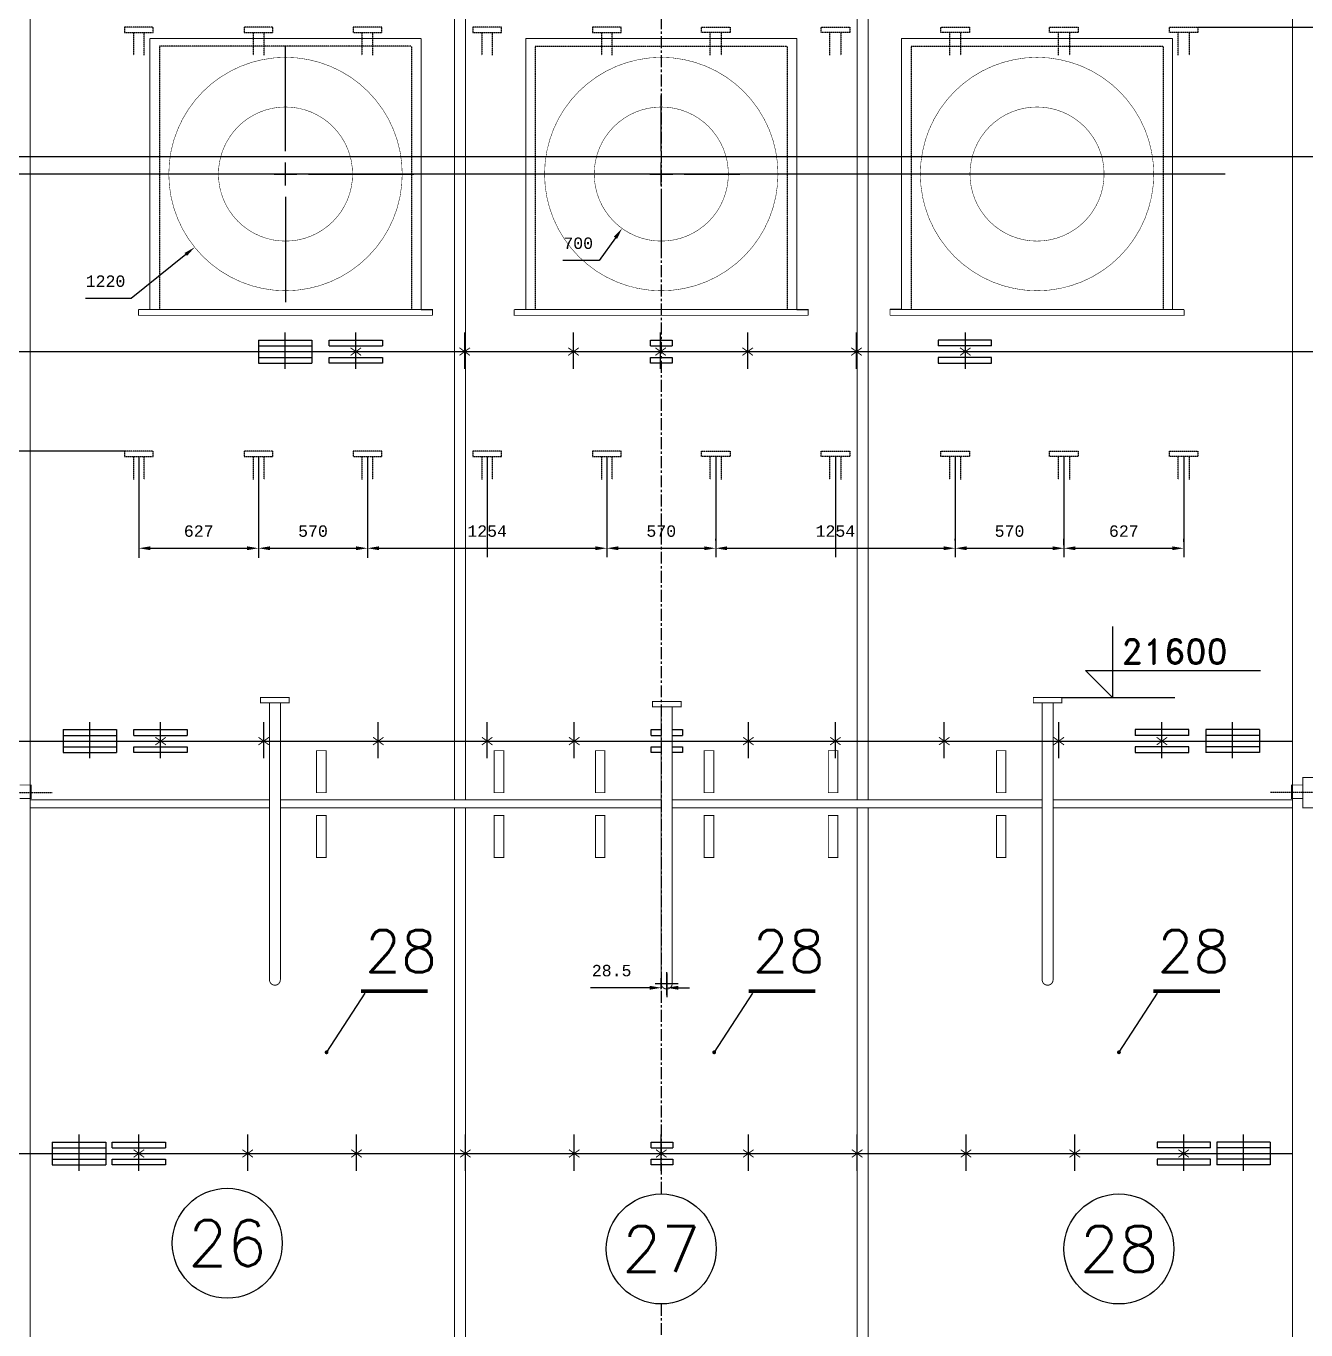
# Model space of a CAD drawing. Extents: x 13210 to 94108, y -7390 to 36310.
# Drawn here: x 23516 to 30219, y 18316 to 25145 of the extents above; entities that cross this region are included whole.
import ezdxf
from ezdxf.enums import TextEntityAlignment as Align

# ---------------------------------------------------------------- set-up
doc = ezdxf.new("R2010")
doc.units = 0
doc.header["$MEASUREMENT"] = 0
doc.header["$PDMODE"] = 3
doc.linetypes.add('CENTERX2', pattern=[100, 62.5, -12.5, 12.5, -12.5])
doc.linetypes.add('DASHEDX2', pattern=[1.5, 1, -0.5])
doc.layers.get('0').update_dxf_attribs({"linetype": 'CONTINUOUS'})
doc.layers.get('DEFPOINTS').update_dxf_attribs({"linetype": 'CONTINUOUS'})
for name, color, linetype in [('LINIE', 7, 'DASHEDX2'), ('NUMERY-KOL', 4, 'CONTINUOUS'), ('NUMERY-ODN', 2, 'CONTINUOUS'), ('PRZEKROJE', 4, 'CONTINUOUS'), ('ROZWINIECIE', 3, 'CONTINUOUS'), ('SZCZEGOLY', 2, 'CONTINUOUS'), ('WYMIAR1', 7, 'CONTINUOUS')]:
    doc.layers.add(name, color=color, linetype=linetype)
doc.styles.add('MONOTXT', font='monotxt')
doc.styles.add('ROMAND', font='romand')
doc.styles.add('ROMANS', font='romans')
doc.styles.get("Standard").update_dxf_attribs({"font": 'romans.shx'})
doc.dimstyles.new('KWA', dxfattribs={"dimscale": 20, "dimtxt": 3, "dimasz": 3, "dimexe": 2.5, "dimexo": 2.5, "dimgap": 1.5, "dimtad": 0, "dimtih": 1, "dimtoh": 1, "dimdsep": 46, "dimtxsty": 'Standard', "dimcen": -3, "dimdle": 1.25, "dimadec": 0, "dimazin": 0, "dimtfac": 0.75, "dimtofl": 0, "dimtmove": 2, "dimatfit": 3, "dimfxl": 0, "dimtvp": 1.5, "dimtolj": 1, "dimtzin": 12, "dimarcsym": 0})

# ---------------------------------------------------------------- blocks, each defined once
blk = doc.blocks.new('X')
at = {"linetype": 'Continuous', "const_width": 5}
for points in [[(27.5, 20), (-27.5, -20)], [(-27.5, 20), (27.5, -20)]]:
    blk.add_lwpolyline(points, dxfattribs=at)
blk = doc.blocks.new('*D246')
at = {"color": 0, "linetype": 'ByBlock'}
for p, q in [((24875, 24490), (24875, 25041.2)), ((24875, 24310), (24875, 24430)), ((24755, 24370), (24203.8, 24370)), ((24815, 24370), (24935, 24370)), ((24995, 24370), (25546.2, 24370)), ((24875, 24250), (24875, 23698.8)), ((24352.4, 23948.8), (24067.4, 23719)), ((24067.4, 23719), (23827.4, 23719))]:
    blk.add_line(p, q, dxfattribs=at)
blk.add_solid([(24358.7, 23941), (24346.1, 23956.5), (24399.1, 23986.4)], dxfattribs=at)
at = {"layer": 'DEFPOINTS', "color": 0, "linetype": 'ByBlock'}
for p in [(25350.9, 24753.6), (24399.1, 23986.4)]:
    blk.add_point(p, dxfattribs=at)
at = {"color": 0, "linetype": 'ByBlock', "style": 'MONOTXT'}
blk.add_text('1220', height=60, dxfattribs=at).set_placement((23932.4, 23809), align=Align.MIDDLE_CENTER)
blk = doc.blocks.new('*D245')
at = {"color": 0, "linetype": 'ByBlock'}
for p, q in [((26843, 24490), (26843, 24781.2)), ((26843, 24310), (26843, 24430)), ((26723, 24370), (26431.8, 24370)), ((26783, 24370), (26903, 24370)), ((26963, 24370), (27254.2, 24370)), ((26843, 24250), (26843, 23958.8)), ((26603, 24036.1), (26517.8, 23917.6)), ((26517.8, 23917.6), (26327.8, 23917.6))]:
    blk.add_line(p, q, dxfattribs=at)
blk.add_solid([(26611.1, 24030.2), (26594.9, 24041.9), (26638, 24084.8)], dxfattribs=at)
at = {"layer": 'DEFPOINTS', "color": 0, "linetype": 'ByBlock'}
for p in [(27048, 24655.2), (26638, 24084.8)]:
    blk.add_point(p, dxfattribs=at)
at = {"color": 0, "linetype": 'ByBlock', "style": 'MONOTXT'}
blk.add_text('700', height=60, dxfattribs=at).set_placement((26407.8, 24007.6), align=Align.MIDDLE_CENTER)
blk = doc.blocks.new('POZ')
for p, q in [((0, 186), (0, 0)), ((0, 0), (-71, 71)), ((-71, 71), (387, 71))]:
    blk.add_line(p, q)
at = {"style": 'ROMAND', "flags": 4}
blk.add_attdef('POZIOM', (23, 88), '', height=65, dxfattribs=at)
blk = doc.blocks.new('*D244')
at = {"color": 0, "linetype": 'ByBlock'}
for p, q in [((24107, 22420), (24107, 22360)), ((24167, 22410), (24674, 22410)), ((24734, 22439), (24734, 22360))]:
    blk.add_line(p, q, dxfattribs=at)
for points in [[(24167, 22420), (24167, 22400), (24107, 22410)], [(24674, 22420), (24674, 22400), (24734, 22410)]]:
    blk.add_solid(points, dxfattribs=at)
at = {"layer": 'DEFPOINTS', "color": 0, "linetype": 'ByBlock'}
for p in [(24107, 22470), (24734, 22489), (24734, 22410)]:
    blk.add_point(p, dxfattribs=at)
at = {"color": 0, "linetype": 'ByBlock', "style": 'MONOTXT'}
blk.add_text('627', height=60, dxfattribs=at).set_placement((24420.5, 22500), align=Align.MIDDLE_CENTER)
blk = doc.blocks.new('*D243')
at = {"color": 0, "linetype": 'ByBlock'}
for p, q in [((24734, 22439), (24734, 22360)), ((24794, 22410), (25244, 22410)), ((25304, 22386), (25304, 22360))]:
    blk.add_line(p, q, dxfattribs=at)
for points in [[(24794, 22420), (24794, 22400), (24734, 22410)], [(25244, 22420), (25244, 22400), (25304, 22410)]]:
    blk.add_solid(points, dxfattribs=at)
at = {"layer": 'DEFPOINTS', "color": 0, "linetype": 'ByBlock'}
for p in [(24734, 22489), (25304, 22436), (25304, 22410)]:
    blk.add_point(p, dxfattribs=at)
at = {"color": 0, "linetype": 'ByBlock', "style": 'MONOTXT'}
blk.add_text('570', height=60, dxfattribs=at).set_placement((25019, 22500), align=Align.MIDDLE_CENTER)
blk = doc.blocks.new('*D242')
at = {"color": 0, "linetype": 'ByBlock'}
for p, q in [((25364, 22410), (26498, 22410)), ((26558, 22460), (26558, 22460)), ((25304, 22386), (25304, 22360))]:
    blk.add_line(p, q, dxfattribs=at)
for points in [[(25364, 22420), (25364, 22400), (25304, 22410)], [(26498, 22420), (26498, 22400), (26558, 22410)]]:
    blk.add_solid(points, dxfattribs=at)
at = {"layer": 'DEFPOINTS', "color": 0, "linetype": 'ByBlock'}
for p in [(25304, 22436), (26558, 22410), (26558, 22410)]:
    blk.add_point(p, dxfattribs=at)
at = {"color": 0, "linetype": 'ByBlock', "style": 'MONOTXT'}
blk.add_text('1254', height=60, dxfattribs=at).set_placement((25931, 22500), align=Align.MIDDLE_CENTER)
blk = doc.blocks.new('*D241')
at = {"color": 0, "linetype": 'ByBlock'}
for p, q in [((26558, 22460), (26558, 22460)), ((26618, 22410), (27068, 22410)), ((27128, 22451), (27128, 22460))]:
    blk.add_line(p, q, dxfattribs=at)
for points in [[(26618, 22420), (26618, 22400), (26558, 22410)], [(27068, 22420), (27068, 22400), (27128, 22410)]]:
    blk.add_solid(points, dxfattribs=at)
at = {"layer": 'DEFPOINTS', "color": 0, "linetype": 'ByBlock'}
for p in [(26558, 22410), (27128, 22410), (27128, 22401)]:
    blk.add_point(p, dxfattribs=at)
at = {"color": 0, "linetype": 'ByBlock', "style": 'MONOTXT'}
blk.add_text('570', height=60, dxfattribs=at).set_placement((26843, 22500), align=Align.MIDDLE_CENTER)
blk = doc.blocks.new('*D240')
at = {"color": 0, "linetype": 'ByBlock'}
for p, q in [((27128, 22451), (27128, 22460)), ((27188, 22410), (28322, 22410)), ((28382, 22451), (28382, 22460))]:
    blk.add_line(p, q, dxfattribs=at)
for points in [[(27188, 22420), (27188, 22400), (27128, 22410)], [(28322, 22420), (28322, 22400), (28382, 22410)]]:
    blk.add_solid(points, dxfattribs=at)
at = {"layer": 'DEFPOINTS', "color": 0, "linetype": 'ByBlock'}
for p in [(27128, 22401), (28382, 22410), (28382, 22401)]:
    blk.add_point(p, dxfattribs=at)
at = {"color": 0, "linetype": 'ByBlock', "style": 'MONOTXT'}
blk.add_text('1254', height=60, dxfattribs=at).set_placement((27755, 22500), align=Align.MIDDLE_CENTER)
blk = doc.blocks.new('*D239')
at = {"color": 0, "linetype": 'ByBlock'}
for p, q in [((28382, 22451), (28382, 22460)), ((28442, 22410), (28892, 22410)), ((28952, 22426), (28952, 22460))]:
    blk.add_line(p, q, dxfattribs=at)
for points in [[(28442, 22420), (28442, 22400), (28382, 22410)], [(28892, 22420), (28892, 22400), (28952, 22410)]]:
    blk.add_solid(points, dxfattribs=at)
at = {"layer": 'DEFPOINTS', "color": 0, "linetype": 'ByBlock'}
for p in [(28382, 22401), (28952, 22410), (28952, 22376)]:
    blk.add_point(p, dxfattribs=at)
at = {"color": 0, "linetype": 'ByBlock', "style": 'MONOTXT'}
blk.add_text('570', height=60, dxfattribs=at).set_placement((28667, 22500), align=Align.MIDDLE_CENTER)
blk = doc.blocks.new('*D238')
at = {"color": 0, "linetype": 'ByBlock'}
for p, q in [((28952, 22426), (28952, 22460)), ((29012, 22410), (29519, 22410)), ((29579, 22443), (29579, 22460))]:
    blk.add_line(p, q, dxfattribs=at)
for points in [[(29012, 22420), (29012, 22400), (28952, 22410)], [(29519, 22420), (29519, 22400), (29579, 22410)]]:
    blk.add_solid(points, dxfattribs=at)
at = {"layer": 'DEFPOINTS', "color": 0, "linetype": 'ByBlock'}
for p in [(29579, 22410), (28952, 22376), (29579, 22393)]:
    blk.add_point(p, dxfattribs=at)
at = {"color": 0, "linetype": 'ByBlock', "style": 'MONOTXT'}
blk.add_text('627', height=60, dxfattribs=at).set_placement((29265.5, 22500), align=Align.MIDDLE_CENTER)
blk = doc.blocks.new('*D237')
at = {"color": 0, "linetype": 'ByBlock'}
for p, q in [((26843, 20101), (26843, 20158)), ((26871.5, 20183), (26871.5, 20058)), ((26723, 20108), (26473, 20108)), ((26783, 20108), (26723, 20108)), ((26931.5, 20108), (26991.5, 20108))]:
    blk.add_line(p, q, dxfattribs=at)
for points in [[(26783, 20118), (26783, 20098), (26843, 20108)], [(26931.5, 20118), (26931.5, 20098), (26871.5, 20108)]]:
    blk.add_solid(points, dxfattribs=at)
at = {"layer": 'DEFPOINTS', "color": 0, "linetype": 'ByBlock'}
for p in [(26871.5, 20233), (26843, 20108), (26843, 20051)]:
    blk.add_point(p, dxfattribs=at)
at = {"color": 0, "linetype": 'ByBlock', "style": 'MONOTXT'}
blk.add_text('28.5', height=60, dxfattribs=at).set_placement((26583, 20198), align=Align.MIDDLE_CENTER)

msp = doc.modelspace()

# ---------------------------------------------------------------- linework, layer by layer
at = {"layer": 'LINIE', "linetype": 'CENTERX2'}
for p, q in [((26843, 32391.88801), (26843, 19028)), ((26843, 18452), (26843, 12288))]:
    msp.add_line(p, q, dxfattribs=at)
at = {"layer": 'LINIE', "linetype": 'DASHEDX2'}
for p, q in [((24215, 25040), (24215, 23660)), ((25535, 25040), (24215, 25040)), ((25535, 25040), (25535, 23660)), ((26183, 25040), (27503, 25040)), ((26183, 25040), (26183, 23660)), ((27503, 25040), (27503, 23660)), ((28151, 25040), (28151, 23660)), ((28151, 25040), (29471, 25040)), ((29471, 25040), (29471, 23660)), ((29471, 25040), (29471, 23660))]:
    msp.add_line(p, q, dxfattribs=at)
at = {"layer": 'LINIE', "linetype": 'Continuous'}
for p, q in [((31420, 24460), (14218, 24460)), ((22429, 23440), (30463, 23440)), ((16871, 21400), (30149, 21400)), ((14198, 19240), (30149, 19240))]:
    msp.add_line(p, q, dxfattribs=at)
at = {"layer": 'NUMERY-KOL'}
for centre in [(24570, 18770), (26843, 18740), (29240, 18740)]:
    msp.add_circle(centre, 288, dxfattribs=at)
at = {"layer": 'NUMERY-ODN'}
for p, q in [((25290, 20080), (25090, 19770)), ((27320, 20080), (27120, 19770)), ((29440, 20080), (29240, 19770))]:
    msp.add_line(p, q, dxfattribs=at)
at = {"layer": 'NUMERY-ODN', "const_width": 20}
for points in [[(25270, 20090), (25620, 20090), (25600, 20090)], [(27300, 20090), (27650, 20090), (27630, 20090)], [(29420, 20090), (29770, 20090), (29750, 20090)]]:
    msp.add_lwpolyline(points, dxfattribs=at)
at = {"layer": 'NUMERY-ODN', "const_width": 10}
for points in [[(25085, 19770, 1), (25095, 19770, 1)], [(27115, 19770, 1), (27125, 19770, 1)], [(29235, 19770, 1), (29245, 19770, 1)]]:
    msp.add_lwpolyline(points, format="xyb", close=True, dxfattribs=at)
at = {"layer": 'PRZEKROJE', "linetype": 'Continuous'}
for p, q in [((24873, 23350), (24873, 23540)), ((25243.5, 23350), (25243.5, 23540)), ((25813.5, 23350), (25813.5, 23540)), ((26383.5, 23350), (26383.5, 23540)), ((26839.5, 23350), (26839.5, 23540)), ((27295.5, 23350), (27295.5, 23540)), ((27865.5, 23350), (27865.5, 23540)), ((28435.5, 23350), (28435.5, 23540)), ((23850.5, 21310), (23850.5, 21500)), ((24221, 21310), (24221, 21500)), ((24761, 21310), (24761, 21500)), ((25361, 21310), (25361, 21500)), ((25931, 21310), (25931, 21500)), ((26387, 21310), (26387, 21500)), ((27299, 21310), (27299, 21500)), ((27755, 21310), (27755, 21500)), ((28325, 21310), (28325, 21500)), ((28925, 21310), (28925, 21500)), ((29465, 21310), (29465, 21500)), ((29835.5, 21310), (29835.5, 21500)), ((23793.5, 19150), (23793.5, 19340)), ((24107, 19150), (24107, 19340)), ((24677, 19150), (24677, 19340)), ((25247, 19150), (25247, 19340)), ((25817, 19150), (25817, 19340)), ((26387, 19150), (26387, 19340)), ((26843, 19150), (26843, 19340)), ((27299, 19150), (27299, 19340)), ((27869, 19150), (27869, 19340)), ((28439, 19150), (28439, 19340)), ((29009, 19150), (29009, 19340)), ((29579, 19150), (29579, 19340)), ((29579, 19150), (29579, 19340)), ((29892.5, 19150), (29892.5, 19340)), ((29892.5, 19150), (29892.5, 19340))]:
    msp.add_line(p, q, dxfattribs=at)
at = {"layer": 'ROZWINIECIE', "linetype": 'DASHEDX2'}
for p, q in [((24182, 25140), (24032, 25140)), ((24032, 25140), (24032, 25111.91673)), ((24182, 25111.91673), (24182, 25140)), ((24659, 25140), (24659, 25111.91673)), ((24809, 25140), (24659, 25140)), ((24809, 25111.91673), (24809, 25140)), ((25379, 25140), (25229, 25140)), ((25229, 25140), (25229, 25111.91673)), ((25379, 25111.91673), (25379, 25140)), ((25856, 25140), (25856, 25111.91673)), ((26006, 25140), (25856, 25140)), ((26006, 25111.91673), (26006, 25140)), ((26633, 25140), (26483, 25140)), ((26483, 25140), (26483, 25111.91673)), ((26633, 25111.91673), (26633, 25140)), ((27053, 25140), (27203, 25140)), ((27053, 25111.91673), (27053, 25140)), ((27203, 25140), (27203, 25111.91673)), ((27680, 25111.91673), (27680, 25140)), ((27680, 25140), (27830, 25140)), ((27830, 25140), (27830, 25111.91673)), ((28307, 25140), (28457, 25140)), ((28307, 25111.91673), (28307, 25140)), ((28457, 25140), (28457, 25111.91673)), ((28877, 25111.91673), (28877, 25140)), ((28877, 25140), (29027, 25140)), ((29027, 25140), (29027, 25111.91673)), ((29504, 25140), (29654, 25140)), ((29504, 25111.91673), (29504, 25140)), ((29654, 25140), (29654, 25111.91673)), ((24032, 25111.91673), (24182, 25111.91673)), ((24078.5, 25111.91673), (24078.5, 24991.91673)), ((24135.5, 24991.91673), (24135.5, 25111.91673)), ((24659, 25111.91673), (24809, 25111.91673)), ((24705.5, 25111.91673), (24705.5, 24991.91673)), ((24762.5, 24991.91673), (24762.5, 25111.91673)), ((25229, 25111.91673), (25379, 25111.91673)), ((25275.5, 25111.91673), (25275.5, 24991.91673)), ((25332.5, 24991.91673), (25332.5, 25111.91673)), ((25856, 25111.91673), (26006, 25111.91673)), ((25902.5, 25111.91673), (25902.5, 24991.91673)), ((25959.5, 24991.91673), (25959.5, 25111.91673)), ((26483, 25111.91673), (26633, 25111.91673)), ((26529.5, 25111.91673), (26529.5, 24991.91673)), ((26586.5, 24991.91673), (26586.5, 25111.91673)), ((27203, 25111.91673), (27053, 25111.91673)), ((27099.5, 24991.91673), (27099.5, 25111.91673)), ((27156.5, 25111.91673), (27156.5, 24991.91673)), ((27830, 25111.91673), (27680, 25111.91673)), ((27726.5, 24991.91673), (27726.5, 25111.91673)), ((27783.5, 25111.91673), (27783.5, 24991.91673)), ((28457, 25111.91673), (28307, 25111.91673)), ((28353.5, 24991.91673), (28353.5, 25111.91673)), ((28410.5, 25111.91673), (28410.5, 24991.91673)), ((29027, 25111.91673), (28877, 25111.91673)), ((28923.5, 24991.91673), (28923.5, 25111.91673)), ((28980.5, 25111.91673), (28980.5, 24991.91673)), ((29654, 25111.91673), (29504, 25111.91673)), ((29550.5, 24991.91673), (29550.5, 25111.91673)), ((29607.5, 25111.91673), (29607.5, 24991.91673)), ((24032, 22918), (24032, 22889.91673)), ((24182, 22918), (24032, 22918)), ((24032, 22889.91673), (24182, 22889.91673)), ((24078.5, 22889.91673), (24078.5, 22769.91673)), ((24135.5, 22769.91673), (24135.5, 22889.91673)), ((24182, 22889.91673), (24182, 22918)), ((24809, 22918), (24659, 22918)), ((24659, 22918), (24659, 22889.91673)), ((24659, 22889.91673), (24809, 22889.91673)), ((24705.5, 22889.91673), (24705.5, 22769.91673)), ((24762.5, 22769.91673), (24762.5, 22889.91673)), ((24809, 22889.91673), (24809, 22918)), ((25229, 22918), (25229, 22889.91673)), ((25379, 22918), (25229, 22918)), ((25229, 22889.91673), (25379, 22889.91673)), ((25275.5, 22889.91673), (25275.5, 22769.91673)), ((25332.5, 22769.91673), (25332.5, 22889.91673)), ((25379, 22889.91673), (25379, 22918)), ((26006, 22918), (25856, 22918)), ((25856, 22918), (25856, 22889.91673)), ((25856, 22889.91673), (26006, 22889.91673)), ((25902.5, 22889.91673), (25902.5, 22769.91673)), ((25959.5, 22769.91673), (25959.5, 22889.91673)), ((26006, 22889.91673), (26006, 22918)), ((26483, 22918), (26483, 22889.91673)), ((26633, 22918), (26483, 22918)), ((26483, 22889.91673), (26633, 22889.91673)), ((26529.5, 22889.91673), (26529.5, 22769.91673)), ((26586.5, 22769.91673), (26586.5, 22889.91673)), ((26633, 22889.91673), (26633, 22918)), ((27053, 22889.91673), (27053, 22918)), ((27053, 22918), (27203, 22918)), ((27203, 22889.91673), (27053, 22889.91673)), ((27099.5, 22769.91673), (27099.5, 22889.91673)), ((27156.5, 22889.91673), (27156.5, 22769.91673)), ((27203, 22918), (27203, 22889.91673)), ((27680, 22918), (27830, 22918)), ((27680, 22889.91673), (27680, 22918)), ((27830, 22889.91673), (27680, 22889.91673)), ((27726.5, 22769.91673), (27726.5, 22889.91673)), ((27783.5, 22889.91673), (27783.5, 22769.91673)), ((27830, 22918), (27830, 22889.91673)), ((28307, 22889.91673), (28307, 22918)), ((28307, 22918), (28457, 22918)), ((28457, 22889.91673), (28307, 22889.91673)), ((28353.5, 22769.91673), (28353.5, 22889.91673)), ((28410.5, 22889.91673), (28410.5, 22769.91673)), ((28457, 22918), (28457, 22889.91673)), ((28877, 22918), (29027, 22918)), ((28877, 22889.91673), (28877, 22918)), ((29027, 22889.91673), (28877, 22889.91673)), ((28923.5, 22769.91673), (28923.5, 22889.91673)), ((28980.5, 22889.91673), (28980.5, 22769.91673)), ((29027, 22918), (29027, 22889.91673)), ((29504, 22889.91673), (29504, 22918)), ((29504, 22918), (29654, 22918)), ((29654, 22889.91673), (29504, 22889.91673)), ((29550.5, 22769.91673), (29550.5, 22889.91673)), ((29607.5, 22889.91673), (29607.5, 22769.91673)), ((29654, 22918), (29654, 22889.91673)), ((22203, 21130), (23653, 21130)), ((31483, 21130), (30033, 21130))]:
    msp.add_line(p, q, dxfattribs=at)
at = {"layer": 'ROZWINIECIE'}
for p, q in [((25585, 23660), (25645, 23660)), ((27553, 23660), (27613, 23660)), ((28101, 23660), (28041, 23660))]:
    msp.add_line(p, q, dxfattribs=at)
at = {"layer": 'ROZWINIECIE', "linetype": 'Continuous'}
for p, q in [((24733, 23500), (24733, 23380)), ((24733, 23500), (25013, 23500)), ((25013, 23500), (25013, 23380)), ((25103, 23470), (25103, 23500)), ((25103, 23500), (25383, 23500)), ((25383, 23500), (25383, 23470)), ((26786, 23500), (26900, 23500)), ((26786, 23470), (26786, 23500)), ((26900, 23500), (26900, 23470)), ((28293, 23500), (28293, 23470)), ((28573, 23500), (28293, 23500)), ((28573, 23470), (28573, 23500)), ((24733, 23470), (25013, 23470)), ((25103, 23470), (25383, 23470)), ((26786, 23470), (26900, 23470)), ((28573, 23470), (28293, 23470)), ((24733, 23410), (25013, 23410)), ((24733, 23380), (25013, 23380)), ((25103, 23380), (25103, 23410)), ((25103, 23410), (25383, 23410)), ((25383, 23380), (25103, 23380)), ((25383, 23410), (25383, 23380)), ((26786, 23410), (26900, 23410)), ((26786, 23380), (26786, 23410)), ((26900, 23380), (26786, 23380)), ((26900, 23410), (26900, 23380)), ((28573, 23410), (28293, 23410)), ((28293, 23410), (28293, 23380)), ((28293, 23380), (28573, 23380)), ((28573, 23380), (28573, 23410)), ((23710.5, 21460), (23990.5, 21460)), ((23710.5, 21460), (23710.5, 21340)), ((23990.5, 21460), (23990.5, 21340)), ((24080.5, 21460), (24360.5, 21460)), ((24080.5, 21430), (24080.5, 21460)), ((24360.5, 21460), (24360.5, 21430)), ((26789.5, 21430), (26789.5, 21460)), ((26789.5, 21460), (26843, 21460)), ((26900, 21460), (26953.5, 21460)), ((26953.5, 21460), (26953.5, 21430)), ((29605.5, 21460), (29325.5, 21460)), ((29325.5, 21460), (29325.5, 21430)), ((29605.5, 21430), (29605.5, 21460)), ((29695.5, 21460), (29695.5, 21340)), ((29975.5, 21460), (29695.5, 21460)), ((29975.5, 21460), (29975.5, 21340)), ((23710.5, 21430), (23990.5, 21430)), ((24080.5, 21430), (24360.5, 21430)), ((26789.5, 21430), (26843, 21430)), ((26900, 21430), (26953.5, 21430)), ((29605.5, 21430), (29325.5, 21430)), ((29975.5, 21430), (29695.5, 21430)), ((23710.5, 21370), (23990.5, 21370)), ((23710.5, 21340), (23990.5, 21340)), ((24080.5, 21370), (24360.5, 21370)), ((24080.5, 21340), (24080.5, 21370)), ((24360.5, 21340), (24080.5, 21340)), ((24360.5, 21370), (24360.5, 21340)), ((26789.5, 21340), (26789.5, 21370)), ((26789.5, 21370), (26843, 21370)), ((26843, 21340), (26789.5, 21340)), ((26900, 21370), (26953.5, 21370)), ((26953.5, 21340), (26900, 21340)), ((26953.5, 21370), (26953.5, 21340)), ((29325.5, 21370), (29325.5, 21340)), ((29605.5, 21370), (29325.5, 21370)), ((29325.5, 21340), (29605.5, 21340)), ((29605.5, 21340), (29605.5, 21370)), ((29975.5, 21370), (29695.5, 21370)), ((29975.5, 21340), (29695.5, 21340)), ((23653.5, 19300), (23653.5, 19180)), ((23653.5, 19300), (23933.5, 19300)), ((23653.5, 19270), (23933.5, 19270)), ((23933.5, 19300), (23933.5, 19180)), ((23966.5, 19270), (23966.5, 19300)), ((23966.5, 19300), (24246.5, 19300)), ((23966.5, 19270), (24246.5, 19270)), ((24246.5, 19300), (24246.5, 19270)), ((26789.5, 19300), (26903.5, 19300)), ((26789.5, 19270), (26789.5, 19300)), ((26789.5, 19270), (26903.5, 19270)), ((26903.5, 19300), (26903.5, 19270)), ((29439.5, 19300), (29439.5, 19270)), ((29719.5, 19300), (29439.5, 19300)), ((29439.5, 19300), (29439.5, 19270)), ((29719.5, 19300), (29439.5, 19300)), ((29719.5, 19270), (29439.5, 19270)), ((29719.5, 19270), (29439.5, 19270)), ((29719.5, 19270), (29719.5, 19300)), ((29719.5, 19270), (29719.5, 19300)), ((30032.5, 19300), (29752.5, 19300)), ((29752.5, 19300), (29752.5, 19180)), ((30032.5, 19300), (29752.5, 19300)), ((29752.5, 19300), (29752.5, 19180)), ((30032.5, 19270), (29752.5, 19270)), ((30032.5, 19270), (29752.5, 19270)), ((30032.5, 19300), (30032.5, 19180)), ((30032.5, 19300), (30032.5, 19180)), ((23653.5, 19210), (23933.5, 19210)), ((23966.5, 19180), (23966.5, 19210)), ((23966.5, 19210), (24246.5, 19210)), ((24246.5, 19210), (24246.5, 19180)), ((26789.5, 19210), (26903.5, 19210)), ((26789.5, 19180), (26789.5, 19210)), ((26903.5, 19210), (26903.5, 19180)), ((29719.5, 19210), (29439.5, 19210)), ((29439.5, 19210), (29439.5, 19180)), ((29719.5, 19210), (29439.5, 19210)), ((29439.5, 19210), (29439.5, 19180)), ((29719.5, 19180), (29719.5, 19210)), ((29719.5, 19180), (29719.5, 19210)), ((30032.5, 19210), (29752.5, 19210)), ((30032.5, 19210), (29752.5, 19210)), ((23653.5, 19180), (23933.5, 19180)), ((24246.5, 19180), (23966.5, 19180)), ((26903.5, 19180), (26789.5, 19180)), ((29439.5, 19180), (29719.5, 19180)), ((29439.5, 19180), (29719.5, 19180)), ((30032.5, 19180), (29752.5, 19180)), ((30032.5, 19180), (29752.5, 19180))]:
    msp.add_line(p, q, dxfattribs=at)
at = {"layer": 'ROZWINIECIE', "const_width": 5}
for points in [[(23537, 13600), (23537, 31110)], [(25760, 31110), (25760, 21093)], [(25817, 31110), (25817, 21093)], [(27869, 31110), (27869, 21093)], [(27926, 31110), (27926, 21093)], [(30149, 31110), (30149, 13600)], [(30149, 13600), (30149, 31110)], [(24165, 23660), (24165, 25080)], [(24165, 25080), (25585, 25080)], [(25585, 25080), (25585, 23660)], [(26133, 25080), (27553, 25080)], [(26133, 23660), (26133, 25080)], [(27553, 25080), (27553, 23660)], [(29521, 25080), (28101, 25080)], [(28101, 25080), (28101, 23660)], [(29521, 23660), (29521, 25080)], [(29521, 23660), (29521, 25080)], [(24105, 23660), (24105, 23630), (25645, 23630)], [(24105, 23660), (24165, 23660)], [(25585, 23660), (24165, 23660)], [(25645, 23630), (25645, 23660), (25585, 23660)], [(26073, 23660), (26133, 23660)], [(26073, 23660), (26073, 23630), (27613, 23630)], [(27553, 23660), (26133, 23660)], [(27613, 23630), (27613, 23660), (27553, 23660)], [(28041, 23630), (28041, 23660), (28101, 23660)], [(29581, 23660), (29581, 23630), (28041, 23630)], [(28101, 23660), (29521, 23660)], [(29581, 23660), (29521, 23660)], [(29581, 23660), (29521, 23660)], [(23483, 21170), (23543, 21170), (23543, 21100), (23483, 21100)], [(30203, 21170), (30143, 21170), (30143, 21100), (30203, 21100)], [(23537, 21093), (24791, 21093)], [(23537, 21050), (24791, 21050)], [(24848, 21093), (26843, 21093)], [(24848, 21050), (26843, 21050)], [(25760, 21050), (25760, 3233.2)], [(25817, 21050), (25817, 3233.2)], [(26900, 21093), (28838, 21093)], [(26900, 21050), (28838, 21050)], [(27869, 21050), (27869, 3233.2)], [(27926, 21050), (27926, 3233.2)], [(28895, 21093), (30149, 21093)], [(28895, 21050), (30149, 21050)]]:
    msp.add_lwpolyline(points, dxfattribs=at)
at = {"layer": 'ROZWINIECIE', "linetype": 'Continuous', "const_width": 2.5}
for points in [[(24263.75, 24370, 1), (25486.25, 24370, 1)], [(26231.75, 24370, 1), (27454.25, 24370, 1)], [(28199.75, 24370, 1), (29422.25, 24370, 1)], [(24523.75, 24370, 1), (25226.25, 24370, 1)], [(26491.75, 24370, 1), (27194.25, 24370, 1)], [(28459.75, 24370, 1), (29162.25, 24370, 1)]]:
    msp.add_lwpolyline(points, format="xyb", close=True, dxfattribs=at)
at = {"layer": 'ROZWINIECIE', "const_width": 5}
for points in [[(24744.5, 21600), (24894.5, 21600), (24894.5, 21628.08327), (24744.5, 21628.08327)], [(26796.5, 21580), (26946.5, 21580), (26946.5, 21608.08327), (26796.5, 21608.08327)], [(28941.5, 21600), (28791.5, 21600), (28791.5, 21628.08327), (28941.5, 21628.08327)], [(31483, 21050), (30203, 21050), (30203, 21210), (31483, 21210)]]:
    msp.add_lwpolyline(points, close=True, dxfattribs=at)
for points in [[(24791, 21600), (24791, 20150, 1), (24848, 20150), (24848, 21600)], [(26843, 21580), (26843, 20130, 1), (26900, 20130), (26900, 21580)], [(28895, 21600), (28895, 20150, -1), (28838, 20150), (28838, 21600)]]:
    msp.add_lwpolyline(points, format="xyb", dxfattribs=at)
at = {"layer": 'ROZWINIECIE', "linetype": 'Continuous', "const_width": 5}
for points in [[(25038, 21350), (25088, 21350), (25088, 21350), (25088, 21350), (25088, 21130), (25038, 21130), (25038, 21130)], [(25968, 21350), (26018, 21350), (26018, 21350), (26018, 21350), (26018, 21130), (25968, 21130), (25968, 21130)], [(26498, 21350), (26548, 21350), (26548, 21350), (26548, 21350), (26548, 21130), (26498, 21130), (26498, 21130)], [(27068, 21350), (27118, 21350), (27118, 21350), (27118, 21350), (27118, 21130), (27068, 21130), (27068, 21130)], [(27718, 21350), (27768, 21350), (27768, 21350), (27768, 21350), (27768, 21130), (27718, 21130), (27718, 21130)], [(28598, 21350), (28648, 21350), (28648, 21350), (28648, 21350), (28648, 21130), (28598, 21130), (28598, 21130)], [(25038, 20790), (25088, 20790), (25088, 20790), (25088, 20790), (25088, 21010), (25038, 21010), (25038, 21010)], [(25968, 20790), (26018, 20790), (26018, 20790), (26018, 20790), (26018, 21010), (25968, 21010), (25968, 21010)], [(26498, 20790), (26548, 20790), (26548, 20790), (26548, 20790), (26548, 21010), (26498, 21010), (26498, 21010)], [(27068, 20790), (27118, 20790), (27118, 20790), (27118, 20790), (27118, 21010), (27068, 21010), (27068, 21010)], [(27718, 20790), (27768, 20790), (27768, 20790), (27768, 20790), (27768, 21010), (27718, 21010), (27718, 21010)], [(28598, 20790), (28648, 20790), (28648, 20790), (28648, 20790), (28648, 21010), (28598, 21010), (28598, 21010)]]:
    msp.add_lwpolyline(points, close=True, dxfattribs=at)
at = {"layer": 'WYMIAR1'}
for p, q in [((29654, 25140), (31178, 25140)), ((29797, 24370), (22547, 24370)), ((24032, 22918), (22426, 22918)), ((24107, 22889.91673), (24107, 22363)), ((24734, 22889.91673), (24734, 22363)), ((25304, 22889.91673), (25304, 22363)), ((25931, 22889.91673), (25931, 22363)), ((26558, 22889.91673), (26558, 22363)), ((27128, 22889.91673), (27128, 22363)), ((27755, 22889.91673), (27755, 22363)), ((28382, 22889.91673), (28382, 22363)), ((28952, 22889.91673), (28952, 22363)), ((29579, 22889.91673), (29579, 22363)), ((28941.5, 21628.08327), (29533, 21628.08327)), ((26871.5, 20070), (26871.5, 20190)), ((26811.5, 20130), (26931.5, 20130))]:
    msp.add_line(p, q, dxfattribs=at)

# ---------------------------------------------------------------- block references
at = {"layer": 'SZCZEGOLY', "linetype": 'Continuous'}
for p in [(25243.5, 23440), (25813.5, 23440), (26383.5, 23440), (26839.5, 23440), (27295.5, 23440), (27865.5, 23440), (28435.5, 23440), (24221, 21400), (24761, 21400), (25361, 21400), (25931, 21400), (26387, 21400), (24677, 19240), (25247, 19240), (25817, 19240), (26387, 19240), (26843, 19240), (29579, 19240), (29579, 19240)]:
    msp.add_blockref('X', p, dxfattribs=at)
at = {"layer": 'SZCZEGOLY', "linetype": 'Continuous', "xscale": -1}
for p in [(27299, 21400), (27755, 21400), (28325, 21400), (28925, 21400), (29465, 21400), (24107, 19240), (27299, 19240), (27869, 19240), (28439, 19240), (29009, 19240)]:
    msp.add_blockref('X', p, dxfattribs=at)
at = {"layer": 'WYMIAR1', "xscale": 2, "yscale": 2, "zscale": 2}
msp.add_blockref('POZ', (29207, 21628.08327), dxfattribs=at).add_auto_attribs({'POZIOM': '21600'})

# ---------------------------------------------------------------- texts
at = {"layer": 'NUMERY-KOL', "style": 'ROMANS'}
for s, p in [('26', (24570, 18770)), ('27', (26843, 18740)), ('28', (29240, 18740))]:
    msp.add_text(s, height=240, dxfattribs=at).set_placement(p, align=Align.MIDDLE)
at = {"layer": 'NUMERY-ODN', "style": 'ROMANS'}
for p in [(25480, 20190), (27510, 20190), (29630, 20190)]:
    msp.add_text('28', height=220, dxfattribs=at).set_placement(p, align=Align.CENTER)

# ---------------------------------------------------------------- dimensions: what is measured, and where the dimension line sits
at = {"layer": 'WYMIAR1'}
for p1, p2, text, picture, middle in [((25350.90196, 24753.59339), (24399.09804, 23986.40661), '1220', '*D246', (23932.40391, 23809.0497)), ((27048.00216, 24655.2204), (26637.99784, 24084.7796), '700', '*D245', (26407.83828, 24007.60108))]:
    dim = msp.add_diameter_dim_2p(p1=p1, p2=p2, text=text, dimstyle='KWA', dxfattribs=at)
    dim.commit()
    dim.dimension.update_dxf_attribs({"geometry": picture, "text_midpoint": middle})
for base, p1, p2, picture, middle in [((24734, 22410), (24107, 22470), (24734, 22489), '*D244', (24420.5, 22500)), ((25304, 22410), (24734, 22489), (25304, 22436), '*D243', (25019, 22500)), ((26558, 22410), (25304, 22436), (26558, 22410), '*D242', (25931, 22500)), ((27128, 22410), (26558, 22410), (27128, 22401), '*D241', (26843, 22500)), ((28382, 22410), (27128, 22401), (28382, 22401), '*D240', (27755, 22500)), ((28952, 22410), (28382, 22401), (28952, 22376), '*D239', (28667, 22500)), ((29579, 22410), (28952, 22376), (29579, 22393), '*D238', (29265.5, 22500)), ((26843, 20108), (26871.5, 20233), (26843, 20051), '*D237', (26583, 20198))]:
    dim = msp.add_linear_dim(base=base, p1=p1, p2=p2, dimstyle='KWA', dxfattribs=at)
    dim.commit()
    dim.dimension.update_dxf_attribs({"geometry": picture, "text_midpoint": middle})

doc.saveas('drawing.dxf')
